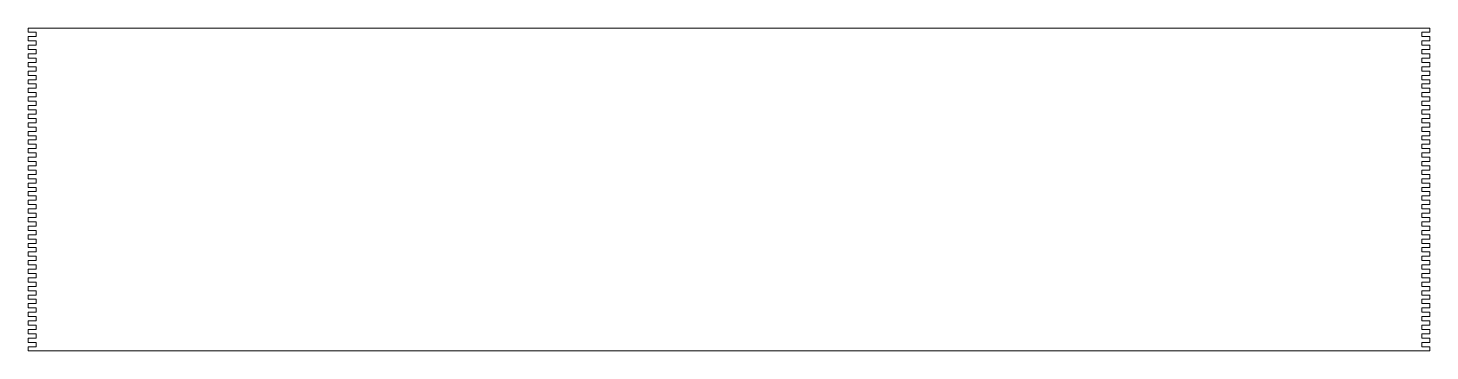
# Model space of a CAD drawing. Header units: millimetres. Extents: x -178 to 472, y 97 to 247.
import ezdxf

# ---------------------------------------------------------------- set-up
doc = ezdxf.new("R2010")
doc.units = ezdxf.units.MM
doc.layers.add('VISIBLE', color=7, linetype='Continuous', lineweight=0)

msp = doc.modelspace()

# ---------------------------------------------------------------- linework, layer by layer
at = {"layer": 'VISIBLE'}
for p, q in [((-178.01, 244.68), (-178.01, 246.68)), ((-178.01, 246.68), (472.39, 246.68)), ((-178.01, 244.68), (-174.31, 244.68)), ((-178.01, 240.68), (-178.01, 242.68)), ((-174.31, 242.68), (-178.01, 242.68)), ((-178.01, 240.68), (-174.31, 240.68)), ((-174.31, 244.68), (-174.31, 242.68)), ((-174.31, 240.68), (-174.31, 238.68)), ((468.69, 242.68), (468.69, 244.68)), ((468.69, 244.68), (472.39, 244.68)), ((472.39, 242.68), (468.69, 242.68)), ((468.69, 240.68), (472.39, 240.68)), ((468.69, 238.68), (468.69, 240.68)), ((472.39, 246.68), (472.39, 244.68)), ((472.39, 242.68), (472.39, 240.68)), ((-174.31, 238.68), (-178.01, 238.68)), ((-178.01, 236.68), (-178.01, 238.68)), ((-178.01, 236.68), (-174.31, 236.68)), ((-174.31, 234.68), (-178.01, 234.68)), ((-178.01, 232.68), (-178.01, 234.68)), ((-174.31, 236.68), (-174.31, 234.68)), ((472.39, 238.68), (468.69, 238.68)), ((468.69, 236.68), (472.39, 236.68)), ((468.69, 234.68), (468.69, 236.68)), ((472.39, 234.68), (468.69, 234.68)), ((472.39, 238.68), (472.39, 236.68)), ((472.39, 234.68), (472.39, 232.68)), ((-178.01, 232.68), (-174.31, 232.68)), ((-178.01, 228.68), (-178.01, 230.68)), ((-174.31, 230.68), (-178.01, 230.68)), ((-178.01, 228.68), (-174.31, 228.68)), ((-174.31, 232.68), (-174.31, 230.68)), ((-174.31, 228.68), (-174.31, 226.68)), ((468.69, 232.68), (472.39, 232.68)), ((468.69, 230.68), (468.69, 232.68)), ((472.39, 230.68), (468.69, 230.68)), ((468.69, 226.68), (468.69, 228.68)), ((468.69, 228.68), (472.39, 228.68)), ((472.39, 230.68), (472.39, 228.68)), ((-174.31, 226.68), (-178.01, 226.68)), ((-178.01, 224.68), (-178.01, 226.68)), ((-178.01, 224.68), (-174.31, 224.68)), ((-178.01, 220.68), (-178.01, 222.68)), ((-174.31, 222.68), (-178.01, 222.68)), ((-174.31, 224.68), (-174.31, 222.68)), ((472.39, 226.68), (468.69, 226.68)), ((468.69, 222.68), (468.69, 224.68)), ((468.69, 224.68), (472.39, 224.68)), ((472.39, 222.68), (468.69, 222.68)), ((472.39, 226.68), (472.39, 224.68)), ((472.39, 222.68), (472.39, 220.68)), ((-178.01, 220.68), (-174.31, 220.68)), ((-178.01, 216.68), (-178.01, 218.68)), ((-174.31, 218.68), (-178.01, 218.68)), ((-178.01, 216.68), (-174.31, 216.68)), ((-178.01, 212.68), (-178.01, 214.68)), ((-174.31, 214.68), (-178.01, 214.68)), ((-174.31, 220.68), (-174.31, 218.68)), ((-174.31, 216.68), (-174.31, 214.68)), ((468.69, 220.68), (472.39, 220.68)), ((468.69, 218.68), (468.69, 220.68)), ((472.39, 218.68), (468.69, 218.68)), ((468.69, 216.68), (472.39, 216.68)), ((468.69, 214.68), (468.69, 216.68)), ((472.39, 214.68), (468.69, 214.68)), ((472.39, 218.68), (472.39, 216.68)), ((472.39, 214.68), (472.39, 212.68)), ((-178.01, 212.68), (-174.31, 212.68)), ((-174.31, 210.68), (-178.01, 210.68)), ((-178.01, 208.68), (-178.01, 210.68)), ((-178.01, 208.68), (-174.31, 208.68)), ((-174.31, 212.68), (-174.31, 210.68)), ((-174.31, 208.68), (-174.31, 206.68)), ((468.69, 210.68), (468.69, 212.68)), ((468.69, 212.68), (472.39, 212.68)), ((472.39, 210.68), (468.69, 210.68)), ((468.69, 206.68), (468.69, 208.68)), ((468.69, 208.68), (472.39, 208.68)), ((472.39, 210.68), (472.39, 208.68)), ((-174.31, 206.68), (-178.01, 206.68)), ((-178.01, 204.68), (-178.01, 206.68)), ((-178.01, 204.68), (-174.31, 204.68)), ((-178.01, 200.68), (-178.01, 202.68)), ((-174.31, 202.68), (-178.01, 202.68)), ((-174.31, 204.68), (-174.31, 202.68)), ((472.39, 206.68), (468.69, 206.68)), ((468.69, 204.68), (472.39, 204.68)), ((468.69, 202.68), (468.69, 204.68)), ((472.39, 202.68), (468.69, 202.68)), ((472.39, 206.68), (472.39, 204.68)), ((472.39, 202.68), (472.39, 200.68)), ((-178.01, 200.68), (-174.31, 200.68)), ((-174.31, 198.68), (-178.01, 198.68)), ((-178.01, 196.68), (-178.01, 198.68)), ((-178.01, 196.68), (-174.31, 196.68)), ((-174.31, 200.68), (-174.31, 198.68)), ((-174.31, 196.68), (-174.31, 194.68)), ((468.69, 198.68), (468.69, 200.68)), ((468.69, 200.68), (472.39, 200.68)), ((472.39, 198.68), (468.69, 198.68)), ((468.69, 194.68), (468.69, 196.68)), ((468.69, 196.68), (472.39, 196.68)), ((472.39, 198.68), (472.39, 196.68)), ((-174.31, 194.68), (-178.01, 194.68)), ((-178.01, 192.68), (-178.01, 194.68)), ((-178.01, 192.68), (-174.31, 192.68)), ((-174.31, 190.68), (-178.01, 190.68)), ((-178.01, 188.68), (-178.01, 190.68)), ((-178.01, 188.68), (-174.31, 188.68)), ((-174.31, 192.68), (-174.31, 190.68)), ((-174.31, 188.68), (-174.31, 186.68)), ((472.39, 194.68), (468.69, 194.68)), ((468.69, 192.68), (472.39, 192.68)), ((468.69, 190.68), (468.69, 192.68)), ((472.39, 190.68), (468.69, 190.68)), ((468.69, 186.68), (468.69, 188.68)), ((468.69, 188.68), (472.39, 188.68)), ((472.39, 194.68), (472.39, 192.68)), ((472.39, 190.68), (472.39, 188.68)), ((-178.01, 184.68), (-178.01, 186.68)), ((-174.31, 186.68), (-178.01, 186.68)), ((-178.01, 184.68), (-174.31, 184.68)), ((-178.01, 180.68), (-178.01, 182.68)), ((-174.31, 182.68), (-178.01, 182.68)), ((-174.31, 184.68), (-174.31, 182.68)), ((472.39, 186.68), (468.69, 186.68)), ((468.69, 182.68), (468.69, 184.68)), ((468.69, 184.68), (472.39, 184.68)), ((472.39, 182.68), (468.69, 182.68)), ((472.39, 186.68), (472.39, 184.68)), ((472.39, 182.68), (472.39, 180.68)), ((-178.01, 180.68), (-174.31, 180.68)), ((-178.01, 176.68), (-178.01, 178.68)), ((-174.31, 178.68), (-178.01, 178.68)), ((-178.01, 176.68), (-174.31, 176.68)), ((-174.31, 180.68), (-174.31, 178.68)), ((-174.31, 176.68), (-174.31, 174.68)), ((468.69, 178.68), (468.69, 180.68)), ((468.69, 180.68), (472.39, 180.68)), ((472.39, 178.68), (468.69, 178.68)), ((468.69, 176.68), (472.39, 176.68)), ((468.69, 174.68), (468.69, 176.68)), ((472.39, 178.68), (472.39, 176.68)), ((-174.31, 174.68), (-178.01, 174.68)), ((-178.01, 172.68), (-178.01, 174.68)), ((-178.01, 172.68), (-174.31, 172.68)), ((-174.31, 170.68), (-178.01, 170.68)), ((-178.01, 168.68), (-178.01, 170.68)), ((-174.31, 172.68), (-174.31, 170.68)), ((472.39, 174.68), (468.69, 174.68)), ((468.69, 172.68), (472.39, 172.68)), ((468.69, 170.68), (468.69, 172.68)), ((472.39, 170.68), (468.69, 170.68)), ((472.39, 174.68), (472.39, 172.68)), ((472.39, 170.68), (472.39, 168.68)), ((-178.01, 168.68), (-174.31, 168.68)), ((-174.31, 166.68), (-178.01, 166.68)), ((-178.01, 164.68), (-178.01, 166.68)), ((-178.01, 164.68), (-174.31, 164.68)), ((-174.31, 162.68), (-178.01, 162.68)), ((-178.01, 160.68), (-178.01, 162.68)), ((-174.31, 168.68), (-174.31, 166.68)), ((-174.31, 164.68), (-174.31, 162.68)), ((468.69, 166.68), (468.69, 168.68)), ((468.69, 168.68), (472.39, 168.68)), ((472.39, 166.68), (468.69, 166.68)), ((468.69, 162.68), (468.69, 164.68)), ((468.69, 164.68), (472.39, 164.68)), ((472.39, 162.68), (468.69, 162.68)), ((472.39, 166.68), (472.39, 164.68)), ((472.39, 162.68), (472.39, 160.68)), ((-178.01, 160.68), (-174.31, 160.68)), ((-178.01, 156.68), (-178.01, 158.68)), ((-174.31, 158.68), (-178.01, 158.68)), ((-178.01, 156.68), (-174.31, 156.68)), ((-174.31, 160.68), (-174.31, 158.68)), ((-174.31, 156.68), (-174.31, 154.68)), ((468.69, 160.68), (472.39, 160.68)), ((468.69, 158.68), (468.69, 160.68)), ((472.39, 158.68), (468.69, 158.68)), ((468.69, 156.68), (472.39, 156.68)), ((468.69, 154.68), (468.69, 156.68)), ((472.39, 158.68), (472.39, 156.68)), ((-178.01, 152.68), (-178.01, 154.68)), ((-174.31, 154.68), (-178.01, 154.68)), ((-178.01, 152.68), (-174.31, 152.68)), ((-178.01, 148.68), (-178.01, 150.68)), ((-174.31, 150.68), (-178.01, 150.68)), ((-174.31, 152.68), (-174.31, 150.68)), ((472.39, 154.68), (468.69, 154.68)), ((468.69, 152.68), (472.39, 152.68)), ((468.69, 150.68), (468.69, 152.68)), ((472.39, 150.68), (468.69, 150.68)), ((472.39, 154.68), (472.39, 152.68)), ((472.39, 150.68), (472.39, 148.68)), ((-178.01, 148.68), (-174.31, 148.68)), ((-178.01, 144.68), (-178.01, 146.68)), ((-174.31, 146.68), (-178.01, 146.68)), ((-178.01, 144.68), (-174.31, 144.68)), ((-174.31, 148.68), (-174.31, 146.68)), ((-174.31, 144.68), (-174.31, 142.68)), ((468.69, 146.68), (468.69, 148.68)), ((468.69, 148.68), (472.39, 148.68)), ((472.39, 146.68), (468.69, 146.68)), ((468.69, 144.68), (472.39, 144.68)), ((468.69, 142.68), (468.69, 144.68)), ((472.39, 146.68), (472.39, 144.68)), ((-178.01, 140.68), (-178.01, 142.68)), ((-174.31, 142.68), (-178.01, 142.68)), ((-178.01, 140.68), (-174.31, 140.68)), ((-174.31, 138.68), (-178.01, 138.68)), ((-178.01, 136.68), (-178.01, 138.68)), ((-178.01, 136.68), (-174.31, 136.68)), ((-174.31, 140.68), (-174.31, 138.68)), ((-174.31, 136.68), (-174.31, 134.68)), ((472.39, 142.68), (468.69, 142.68)), ((468.69, 138.68), (468.69, 140.68)), ((468.69, 140.68), (472.39, 140.68)), ((472.39, 138.68), (468.69, 138.68)), ((468.69, 136.68), (472.39, 136.68)), ((468.69, 134.68), (468.69, 136.68)), ((472.39, 142.68), (472.39, 140.68)), ((472.39, 138.68), (472.39, 136.68)), ((-178.01, 132.68), (-178.01, 134.68)), ((-174.31, 134.68), (-178.01, 134.68)), ((-178.01, 132.68), (-174.31, 132.68)), ((-174.31, 130.68), (-178.01, 130.68)), ((-178.01, 128.68), (-178.01, 130.68)), ((-174.31, 132.68), (-174.31, 130.68)), ((472.39, 134.68), (468.69, 134.68)), ((468.69, 132.68), (472.39, 132.68)), ((468.69, 130.68), (468.69, 132.68)), ((472.39, 130.68), (468.69, 130.68)), ((472.39, 134.68), (472.39, 132.68)), ((472.39, 130.68), (472.39, 128.68)), ((-178.01, 128.68), (-174.31, 128.68)), ((-178.01, 124.68), (-178.01, 126.68)), ((-174.31, 126.68), (-178.01, 126.68)), ((-178.01, 124.68), (-174.31, 124.68)), ((-174.31, 128.68), (-174.31, 126.68)), ((-174.31, 124.68), (-174.31, 122.68)), ((468.69, 128.68), (472.39, 128.68)), ((468.69, 126.68), (468.69, 128.68)), ((472.39, 126.68), (468.69, 126.68)), ((468.69, 124.68), (472.39, 124.68)), ((468.69, 122.68), (468.69, 124.68)), ((472.39, 126.68), (472.39, 124.68)), ((-178.01, 120.68), (-178.01, 122.68)), ((-174.31, 122.68), (-178.01, 122.68)), ((-178.01, 120.68), (-174.31, 120.68)), ((-178.01, 116.68), (-178.01, 118.68)), ((-174.31, 118.68), (-178.01, 118.68)), ((-174.31, 120.68), (-174.31, 118.68)), ((472.39, 122.68), (468.69, 122.68)), ((468.69, 120.68), (472.39, 120.68)), ((468.69, 118.68), (468.69, 120.68)), ((472.39, 118.68), (468.69, 118.68)), ((472.39, 122.68), (472.39, 120.68)), ((472.39, 118.68), (472.39, 116.68)), ((-178.01, 116.68), (-174.31, 116.68)), ((-174.31, 114.68), (-178.01, 114.68)), ((-178.01, 112.68), (-178.01, 114.68)), ((-178.01, 112.68), (-174.31, 112.68)), ((-174.31, 110.68), (-178.01, 110.68)), ((-178.01, 108.68), (-178.01, 110.68)), ((-174.31, 116.68), (-174.31, 114.68)), ((-174.31, 112.68), (-174.31, 110.68)), ((468.69, 116.68), (472.39, 116.68)), ((468.69, 114.68), (468.69, 116.68)), ((472.39, 114.68), (468.69, 114.68)), ((468.69, 112.68), (472.39, 112.68)), ((468.69, 110.68), (468.69, 112.68)), ((472.39, 110.68), (468.69, 110.68)), ((472.39, 114.68), (472.39, 112.68)), ((472.39, 110.68), (472.39, 108.68)), ((-178.01, 108.68), (-174.31, 108.68)), ((-174.31, 106.68), (-178.01, 106.68)), ((-178.01, 104.68), (-178.01, 106.68)), ((-178.01, 104.68), (-174.31, 104.68)), ((-174.31, 108.68), (-174.31, 106.68)), ((-174.31, 104.68), (-174.31, 102.68)), ((468.69, 106.68), (468.69, 108.68)), ((468.69, 108.68), (472.39, 108.68)), ((472.39, 106.68), (468.69, 106.68)), ((468.69, 104.68), (472.39, 104.68)), ((468.69, 102.68), (468.69, 104.68)), ((472.39, 106.68), (472.39, 104.68)), ((-178.01, 100.68), (-178.01, 102.68)), ((-174.31, 102.68), (-178.01, 102.68)), ((-178.01, 100.68), (-174.31, 100.68)), ((-178.01, 96.68), (-178.01, 98.68)), ((-174.31, 98.68), (-178.01, 98.68)), ((-174.31, 100.68), (-174.31, 98.68)), ((472.39, 102.68), (468.69, 102.68)), ((468.69, 100.68), (472.39, 100.68)), ((468.69, 98.68), (468.69, 100.68)), ((472.39, 98.68), (468.69, 98.68)), ((472.39, 102.68), (472.39, 100.68)), ((472.39, 98.68), (472.39, 96.68)), ((472.39, 96.68), (-178.01, 96.68))]:
    msp.add_line(p, q, dxfattribs=at)

doc.saveas('drawing.dxf')
